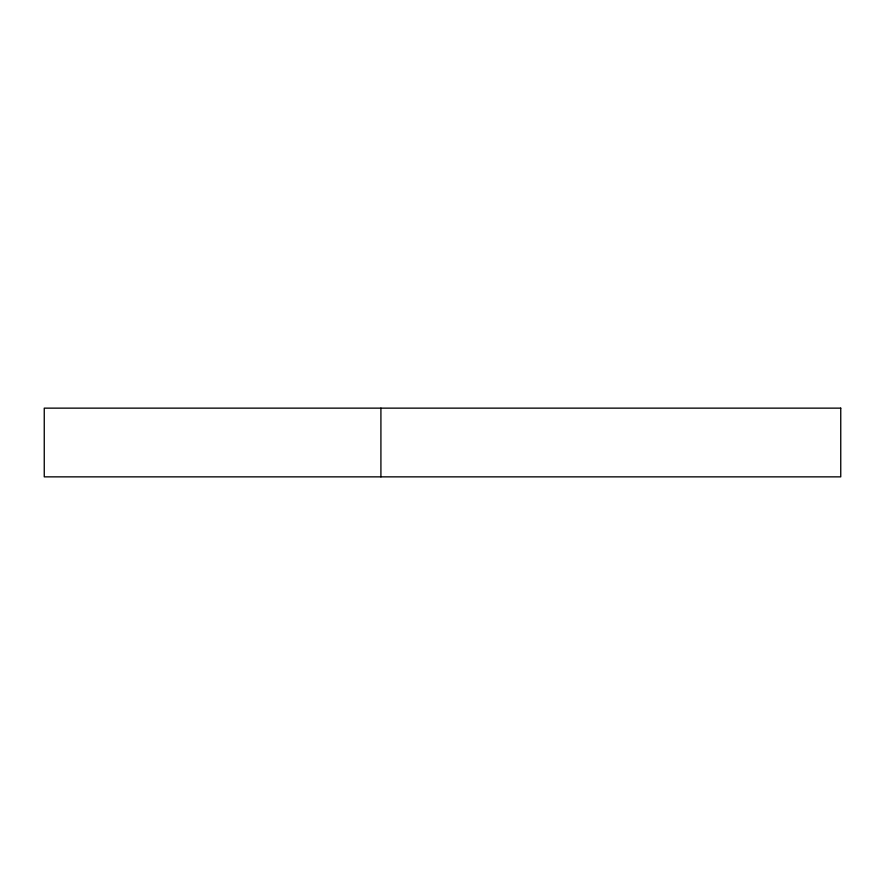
<?xml version="1.0" encoding="UTF-8"?>
<svg xmlns="http://www.w3.org/2000/svg" width="885" height="885" viewBox="0 0 885 885"><rect width="100%" height="100%" fill="white"/><g stroke="black" fill="none" stroke-linecap="round" stroke-linejoin="round"><path stroke-width="1.33" d="M380.915 408.14L380.915 476.86M840.75 408.14L44.25 408.14L44.25 476.86L840.75 476.86L840.75 408.14"/></g></svg>
